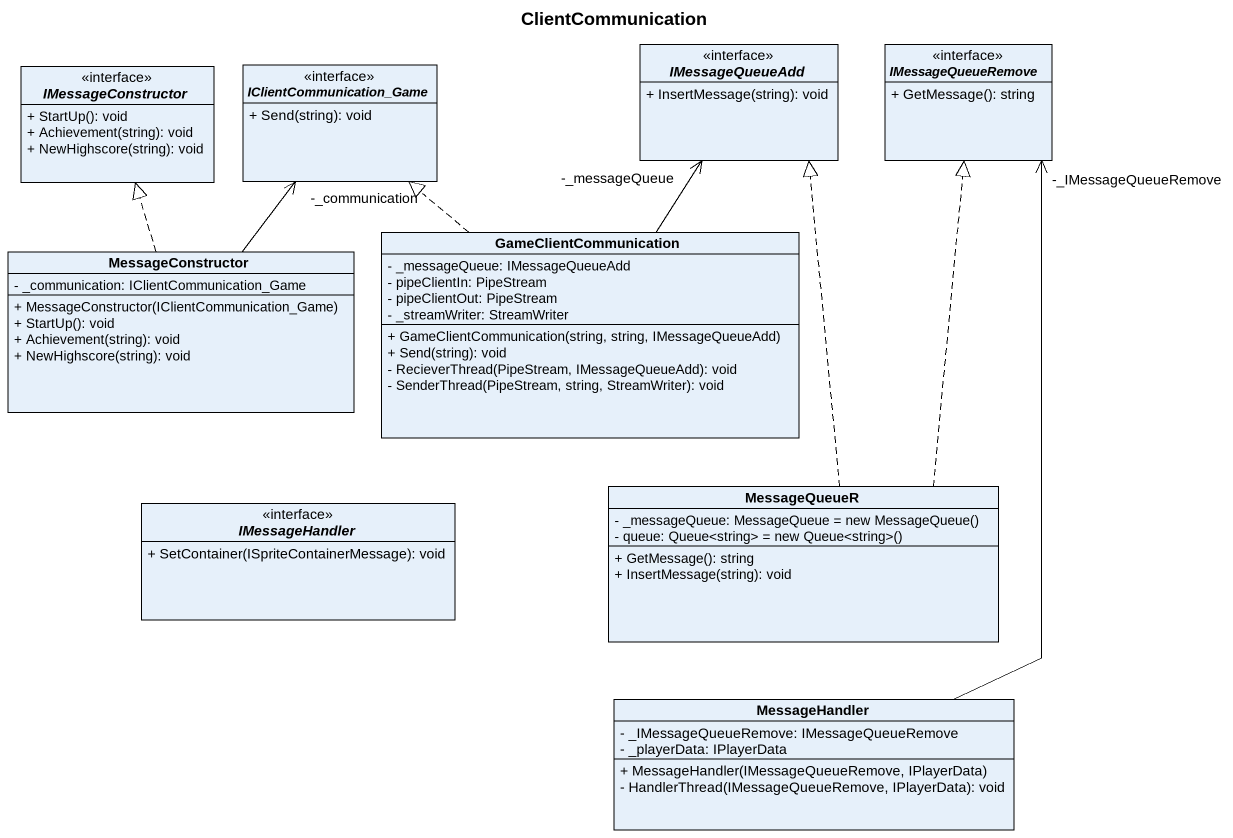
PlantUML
@startuml
title ClientCommunication
hide circle
hide empty members
skinparam classAttributeIconSize 0
interface IMessageQueueAdd <<interface>> {
  + InsertMessage(string): void
}
interface IMessageQueueRemove <<interface>> {
  + GetMessage(): string
}
interface IMessageConstructor <<interface>> {
  + StartUp(): void
  + Achievement(string): void
  + NewHighscore(string): void
}
interface IClientCommunication_Game <<interface>> {
  + Send(string): void
}
class MessageConstructor {
  - _communication: IClientCommunication_Game
  + MessageConstructor(IClientCommunication_Game)
  + StartUp(): void
  + Achievement(string): void
  + NewHighscore(string): void
}
class GameClientCommunication {
  - _messageQueue: IMessageQueueAdd
  - pipeClientIn: PipeStream
  - pipeClientOut: PipeStream
  - _streamWriter: StreamWriter
  + GameClientCommunication(string, string, IMessageQueueAdd)
  + Send(string): void
  - RecieverThread(PipeStream, IMessageQueueAdd): void
  - SenderThread(PipeStream, string, StreamWriter): void
}
interface IMessageHandler <<interface>> {
  + SetContainer(ISpriteContainerMessage): void
}
class MessageQueueR {
  {field} - _messageQueue: MessageQueue = new MessageQueue()
  {field} - queue: Queue<string> = new Queue<string>()
  + GetMessage(): string
  + InsertMessage(string): void
}
class MessageHandler {
  - _IMessageQueueRemove: IMessageQueueRemove
  - _playerData: IPlayerData
  + MessageHandler(IMessageQueueRemove, IPlayerData)
  - HandlerThread(IMessageQueueRemove, IPlayerData): void
}
MessageConstructor .up.|> IMessageConstructor
MessageConstructor -up-> "-_communication" IClientCommunication_Game
GameClientCommunication -up-> "-_messageQueue" IMessageQueueAdd
GameClientCommunication .up.|> IClientCommunication_Game
MessageQueueR .up.|> IMessageQueueAdd
MessageQueueR .up.|> IMessageQueueRemove
MessageHandler -up-> "-_IMessageQueueRemove" IMessageQueueRemove
@enduml
